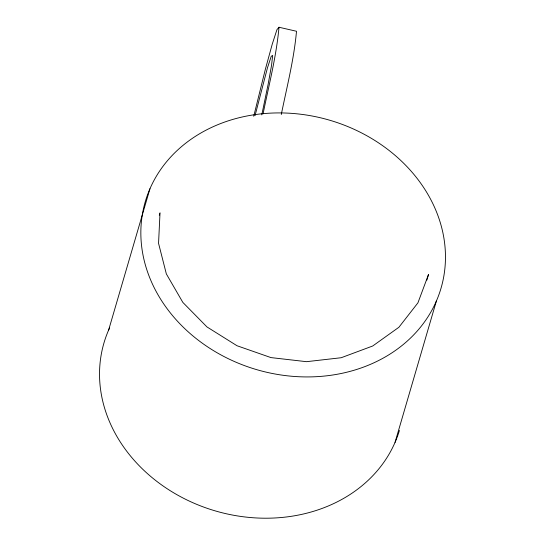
<?xml version="1.0" encoding="UTF-8"?>
<svg xmlns="http://www.w3.org/2000/svg" width="545" height="545" viewBox="0 0 545 545"><rect width="100%" height="100%" fill="white"/><g stroke="black" fill="none" stroke-linecap="round" stroke-linejoin="round"><path stroke-width="0.82" d="M160.019 212.775L158.554 243.329L166.341 273.903L182.847 302.414L206.95 326.918L237 345.734L270.954 357.595L306.501 361.682L341.211 357.724L372.726 345.986L398.892 327.272L417.926 302.85L428.54 274.394L426.864 280.11M281.288 114.525C286.895 86.893 293.98 59.391 296.5 31.263L279.006 27.25C276.349 56.489 268.91 85.075 263.085 113.803M261.784 114.9L268.106 84.441L271.567 65.189L272.657 55.413L271.233 56.312L267.479 67.778L255.04 115.656M253.738 116.283L265.333 69.392L272.228 44.22L276.955 29.648L279.006 27.25M108.646 330.011L149.957 188.734M159.304 215.221L159.78 213.585M395.043 442.397L436.354 301.113A154.078 129.948 16.3 0 0 266.512 113.38A154.078 129.948 16.3 0 0 176.607 320.276A154.078 129.948 16.3 0 0 436.354 301.113M399.431 430.441A154.078 129.948 16.3 0 1 205.635 507.783A154.078 129.948 16.3 0 1 109.654 327.756"/></g></svg>
